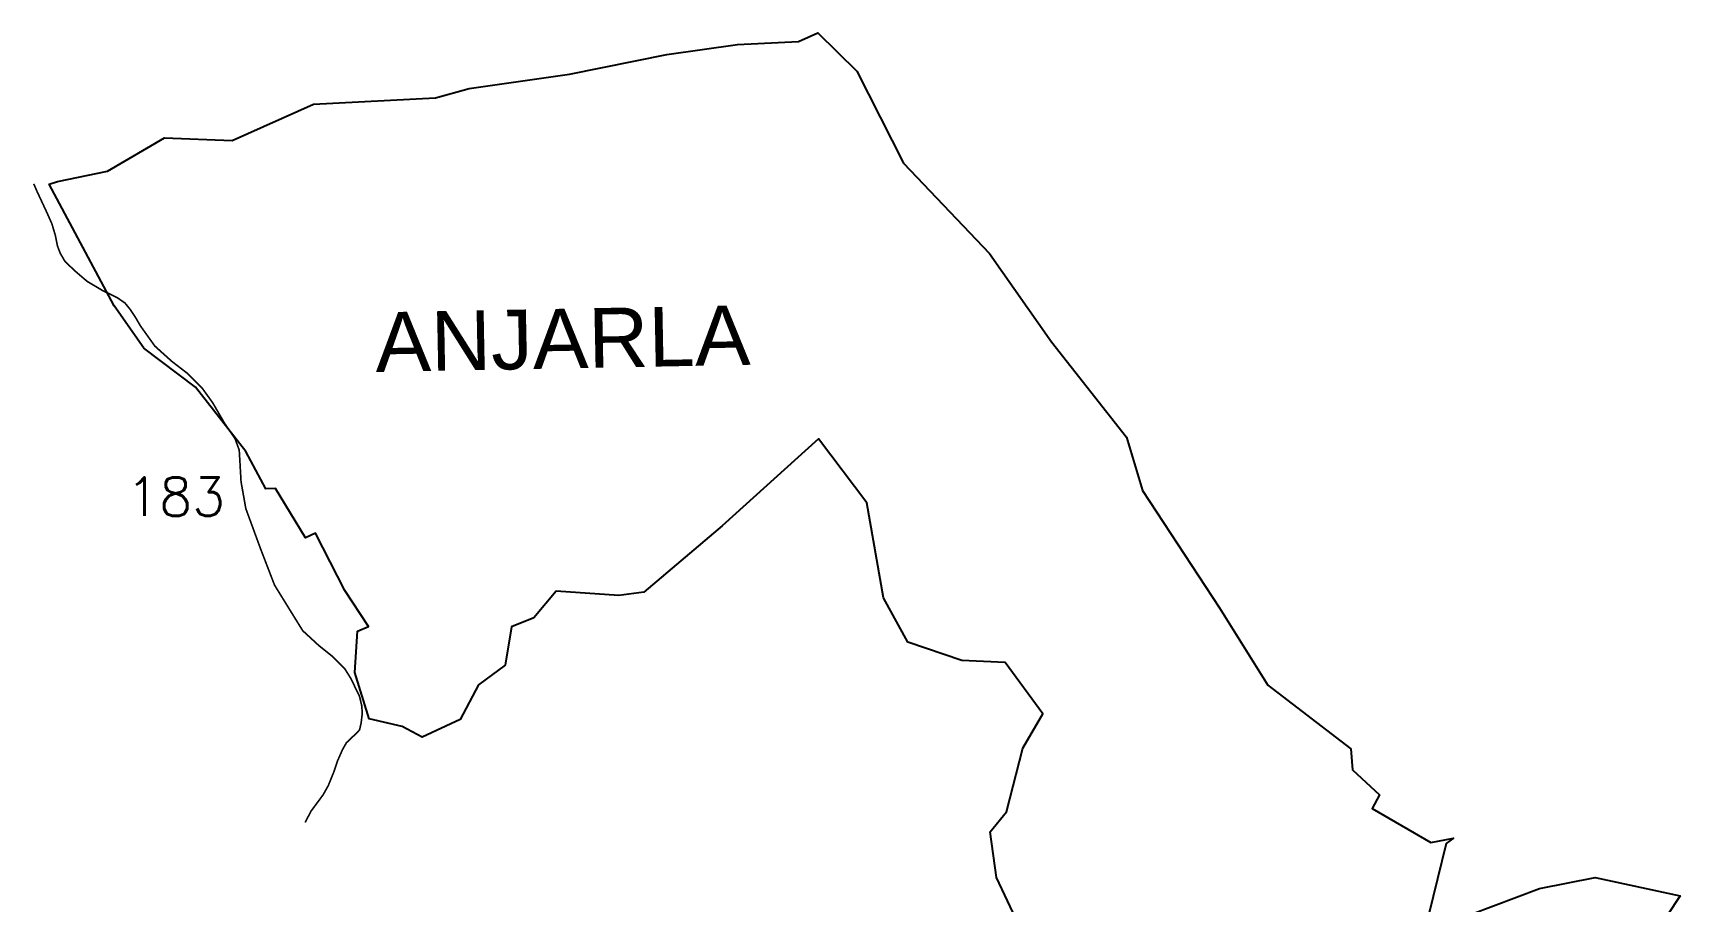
# Model space of a CAD drawing. Header units: metres. Extents: x 296176 to 299828, y 1972898 to 1977555.
# Drawn here: x 296176 to 299179, y 1975972 to 1977555 of the extents above; entities that cross this region are included whole.
import ezdxf

# ---------------------------------------------------------------- set-up
doc = ezdxf.new("R2010")
doc.units = ezdxf.units.M
doc.header["$MEASUREMENT"] = 0
doc.layers.add('NATURALLY PROTECTED', color=3, linetype='Continuous')
doc.layers.add('VILLAGE NAME', color=250, linetype='Continuous')
doc.styles.get("Standard").update_dxf_attribs({"font": 'simplex.shx'})

msp = doc.modelspace()

# ---------------------------------------------------------------- linework, layer by layer
at = {"color": 6, "flags": 128}
for points in [[(296312, 1977302.9), (296415.6, 1977363.8), (296539.4, 1977358.7), (296687.2, 1977425), (296909.6, 1977436.7), (296970.9, 1977453.6), (297154.1, 1977479.4), (297331.6, 1977515.8), (297460.2, 1977534), (297571.3, 1977539.4), (297606.9, 1977554.9), (297677.8, 1977485.4), (297762.9, 1977317.4), (297919.8, 1977152.3), (298032.7, 1976991.6), (298169.3, 1976817.4), (298198.4, 1976720.1), (298339.3, 1976506.4), (298427.3, 1976365.3), (298578.6, 1976249.4), (298581.2, 1976211), (298630.5, 1976165.2), (298617.4, 1976140.2), (298724.4, 1976078.7), (298765.5, 1976086.2), (298752.2, 1976076.3), (298712.7, 1975915.4), (298922.5, 1975994.7), (299023.9, 1976014.3), (299178.6, 1975980.9), (299155.2, 1975945.2)], [(297972.4, 1975929.3), (297932.2, 1976014.7), (297920.8, 1976098), (297950.8, 1976134.6), (297980.7, 1976250.3), (298017.2, 1976312.9), (297948, 1976406.8), (297869.1, 1976410.2), (297770.9, 1976443.8), (297726.7, 1976524.9), (297696.1, 1976697.8), (297608, 1976814.6), (297432.2, 1976655.9), (297289.5, 1976535.1), (297244.3, 1976528.7), (297129.9, 1976536.6), (297088.8, 1976487.9), (297048.4, 1976471.5), (297036.9, 1976401.7), (296988.4, 1976365.9), (296955, 1976302.9), (296885.4, 1976270.4), (296848.9, 1976289.7), (296789.1, 1976304.1), (296762.6, 1976388.6), (296767.5, 1976464), (296787.5, 1976472.5), (296744.2, 1976538), (296690.9, 1976642.7), (296673, 1976633.8), (296618, 1976723.8), (296600.4, 1976723.1), (296564.2, 1976791.7), (296472.1, 1976908.9), (296378, 1976980.1), (296323.9, 1977057.2), (296205.3, 1977279), (296220.4, 1977283.9)], [(296220.4, 1977283.9), (296312, 1977302.9)]]:
    msp.add_lwpolyline(points, dxfattribs=at)
at = {"layer": 'NATURALLY PROTECTED', "const_width": 3, "flags": 128}
msp.add_lwpolyline([(296177.4, 1977279.6), (296183.5, 1977265.5), (296202.2, 1977225.4), (296210.5, 1977206.6), (296216.8, 1977185.4), (296220.5, 1977166.6), (296225.8, 1977152.8), (296234, 1977138.7), (296251.3, 1977121.8), (296274.8, 1977101.7), (296302.3, 1977085.4), (296329.2, 1977072.2), (296343.6, 1977062.4), (296352.6, 1977051.3), (296362.4, 1977036.8), (296371.9, 1977020.5), (296398.1, 1976983.8), (296428.9, 1976956), (296457.2, 1976934.2), (296484.4, 1976907), (296503.5, 1976880.5), (296525.3, 1976842.9), (296544.6, 1976814.3), (296552, 1976793.9), (296553.4, 1976769.7), (296555.3, 1976736.3), (296564, 1976687.3), (296591.1, 1976613.4), (296616.4, 1976547.7), (296667.7, 1976464.7), (296697.1, 1976437.6), (296721.6, 1976418), (296743.9, 1976396), (296755.7, 1976377.1), (296771.3, 1976344.8), (296775.2, 1976328.2), (296776.3, 1976314.3), (296774.3, 1976296.8), (296771.4, 1976283.9), (296766.8, 1976278.8), (296747.4, 1976260.4), (296740.2, 1976247.7), (296731.2, 1976227.2), (296724.4, 1976207), (296714.5, 1976182.6), (296705.2, 1976165.8), (296683.1, 1976135.9), (296672.7, 1976116.1), (296672.3, 1976114.9)], dxfattribs=at)

# ---------------------------------------------------------------- texts
at = {"insert": (296346.2, 1976744.1), "char_height": 70, "attachment_point": 1}
msp.add_mtext_dynamic_manual_height_columns('183', width=95.172, gutter_width=1, heights=[0], dxfattribs=at)
at = {"layer": 'VILLAGE NAME', "insert": (296798.9, 1977045.2), "char_height": 108.748, "attachment_point": 1, "rotation": 1.1028}
msp.add_mtext_dynamic_manual_height_columns('{\\fArial|b0|i0|c0|p34;ANJARLA}', width=1571.314, gutter_width=543.7, heights=[0], dxfattribs=at)

doc.saveas('drawing.dxf')
